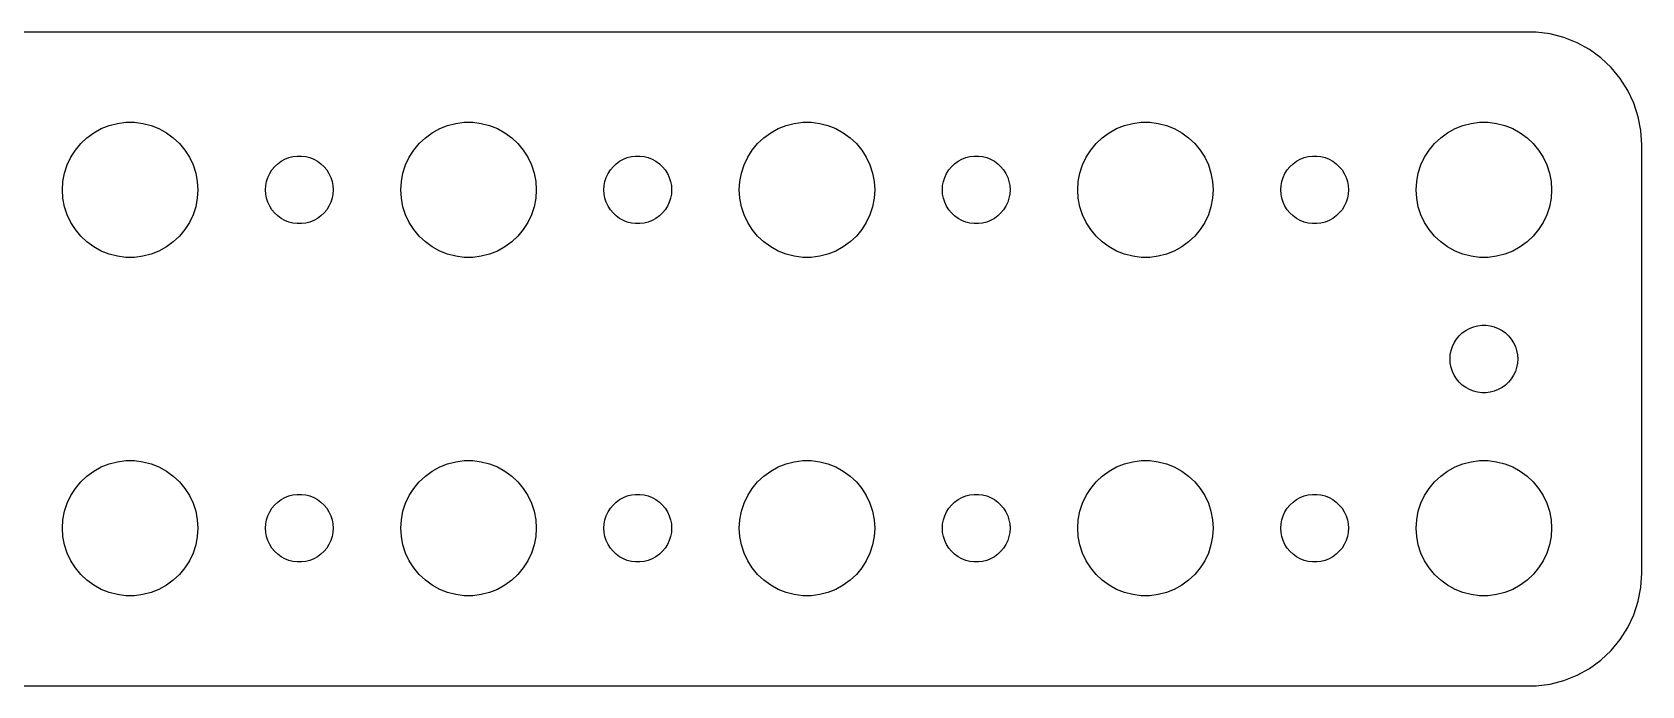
# Model space of a CAD drawing. Header units: metres. Extents: x -67 to 67, y -14 to 14.
# Drawn here: x -4.3 to 67, y -14.5 to 14.5 of the extents above; entities that cross this region are included whole.
import ezdxf

# ---------------------------------------------------------------- set-up
doc = ezdxf.new("R2010")
doc.units = ezdxf.units.M

msp = doc.modelspace()

# ---------------------------------------------------------------- linework, layer by layer
for p, q in [((62.3139, 14.4901), (-62.3139, 14.4901)), ((62.9369, 14.4114), (62.3139, 14.4901)), ((63.5451, 14.2553), (62.9369, 14.4114)), ((64.1289, 14.0241), (63.5451, 14.2553)), ((64.6791, 13.7216), (64.1289, 14.0241)), ((65.1871, 13.3526), (64.6791, 13.7216)), ((65.6448, 12.9227), (65.1871, 13.3526)), ((66.0451, 12.4389), (65.6448, 12.9227)), ((66.3815, 11.9088), (66.0451, 12.4389)), ((66.6489, 11.3406), (66.3815, 11.9088)), ((66.8429, 10.7434), (66.6489, 11.3406)), ((66.9606, 10.1267), (66.8429, 10.7434)), ((-1.91226, 9.81154), (-1.60747, 10.033)), ((-1.60747, 10.033), (-1.27733, 10.2145)), ((-1.27733, 10.2145), (-0.92705, 10.3532)), ((-0.92705, 10.3532), (-0.56213, 10.4469)), ((-0.56213, 10.4469), (-0.18837, 10.4941)), ((-0.18837, 10.4941), (0.18837, 10.4941)), ((0.18837, 10.4941), (0.56213, 10.4469)), ((0.56213, 10.4469), (0.92705, 10.3532)), ((0.92705, 10.3532), (1.27733, 10.2145)), ((1.27733, 10.2145), (1.60747, 10.033)), ((1.60747, 10.033), (1.91226, 9.81154)), ((13.0877, 9.81154), (13.3925, 10.033)), ((13.3925, 10.033), (13.7227, 10.2145)), ((13.7227, 10.2145), (14.0729, 10.3532)), ((14.0729, 10.3532), (14.4379, 10.4469)), ((14.4379, 10.4469), (14.8116, 10.4941)), ((14.8116, 10.4941), (15.1884, 10.4941)), ((15.1884, 10.4941), (15.5621, 10.4469)), ((15.5621, 10.4469), (15.927, 10.3532)), ((15.927, 10.3532), (16.2773, 10.2145)), ((16.2773, 10.2145), (16.6075, 10.033)), ((16.6075, 10.033), (16.9123, 9.81154)), ((28.0877, 9.81154), (28.3925, 10.033)), ((28.3925, 10.033), (28.7227, 10.2145)), ((28.7227, 10.2145), (29.0729, 10.3532)), ((29.0729, 10.3532), (29.4379, 10.4469)), ((29.4379, 10.4469), (29.8116, 10.4941)), ((29.8116, 10.4941), (30.1884, 10.4941)), ((30.1884, 10.4941), (30.5621, 10.4469)), ((30.5621, 10.4469), (30.927, 10.3532)), ((30.927, 10.3532), (31.2773, 10.2145)), ((31.2773, 10.2145), (31.6075, 10.033)), ((31.6075, 10.033), (31.9123, 9.81154)), ((43.0877, 9.81154), (43.3925, 10.033)), ((43.3925, 10.033), (43.7227, 10.2145)), ((43.7227, 10.2145), (44.0729, 10.3532)), ((44.0729, 10.3532), (44.4379, 10.4469)), ((44.4379, 10.4469), (44.8116, 10.4941)), ((44.8116, 10.4941), (45.1884, 10.4941)), ((45.1884, 10.4941), (45.5621, 10.4469)), ((45.5621, 10.4469), (45.927, 10.3532)), ((45.927, 10.3532), (46.2773, 10.2145)), ((46.2773, 10.2145), (46.6075, 10.033)), ((46.6075, 10.033), (46.9123, 9.81154)), ((58.0877, 9.81154), (58.3925, 10.033)), ((58.3925, 10.033), (58.7227, 10.2145)), ((58.7227, 10.2145), (59.0729, 10.3532)), ((59.0729, 10.3532), (59.4379, 10.4469)), ((59.4379, 10.4469), (59.8116, 10.4941)), ((59.8116, 10.4941), (60.1884, 10.4941)), ((60.1884, 10.4941), (60.5621, 10.4469)), ((60.5621, 10.4469), (60.927, 10.3532)), ((60.927, 10.3532), (61.2773, 10.2145)), ((61.2773, 10.2145), (61.6075, 10.033)), ((61.6075, 10.033), (61.9123, 9.81154)), ((67, 9.5), (66.9606, 10.1267)), ((-2.42705, 9.26335), (-2.1869, 9.55363)), ((-2.1869, 9.55363), (-1.91226, 9.81154)), ((1.91226, 9.81154), (2.1869, 9.55363)), ((2.1869, 9.55363), (2.42705, 9.26335)), ((12.5729, 9.26335), (12.8131, 9.55363)), ((12.8131, 9.55363), (13.0877, 9.81154)), ((16.9123, 9.81154), (17.1869, 9.55363)), ((17.1869, 9.55363), (17.427, 9.26335)), ((27.5729, 9.26335), (27.8131, 9.55363)), ((27.8131, 9.55363), (28.0877, 9.81154)), ((31.9123, 9.81154), (32.1869, 9.55363)), ((32.1869, 9.55363), (32.427, 9.26335)), ((42.5729, 9.26335), (42.8131, 9.55363)), ((42.8131, 9.55363), (43.0877, 9.81154)), ((46.9123, 9.81154), (47.1869, 9.55363)), ((47.1869, 9.55363), (47.427, 9.26335)), ((57.5729, 9.26335), (57.8131, 9.55363)), ((57.8131, 9.55363), (58.0877, 9.81154)), ((61.9123, 9.81154), (62.1869, 9.55363)), ((62.1869, 9.55363), (62.427, 9.26335)), ((67, -9.5), (67, 9.5)), ((-2.90575, 8.24606), (-2.78932, 8.60437)), ((-2.78932, 8.60437), (-2.62891, 8.94525)), ((-2.62891, 8.94525), (-2.42705, 9.26335)), ((2.42705, 9.26335), (2.62891, 8.94525)), ((2.62891, 8.94525), (2.78932, 8.60437)), ((2.78932, 8.60437), (2.90575, 8.24606)), ((6.40654, 8.52681), (6.54385, 8.65576)), ((6.54385, 8.65576), (6.69626, 8.76648)), ((6.69626, 8.76648), (6.86133, 8.85724)), ((6.86133, 8.85724), (7.03647, 8.92657)), ((7.03647, 8.92657), (7.21892, 8.97342)), ((7.21892, 8.97342), (7.40581, 8.99704)), ((7.40581, 8.99704), (7.59418, 8.99704)), ((7.59418, 8.99704), (7.78107, 8.97342)), ((7.78107, 8.97342), (7.96352, 8.92657)), ((7.96352, 8.92657), (8.13866, 8.85724)), ((8.13866, 8.85724), (8.30373, 8.76648)), ((8.30373, 8.76648), (8.45613, 8.65576)), ((8.45613, 8.65576), (8.59344, 8.52681)), ((12.0942, 8.24606), (12.2107, 8.60437)), ((12.2107, 8.60437), (12.3711, 8.94525)), ((12.3711, 8.94525), (12.5729, 9.26335)), ((17.427, 9.26335), (17.6289, 8.94525)), ((17.6289, 8.94525), (17.7893, 8.60437)), ((17.7893, 8.60437), (17.9057, 8.24606)), ((21.4065, 8.52681), (21.5439, 8.65576)), ((21.5439, 8.65576), (21.6963, 8.76648)), ((21.6963, 8.76648), (21.8613, 8.85724)), ((21.8613, 8.85724), (22.0365, 8.92657)), ((22.0365, 8.92657), (22.2189, 8.97342)), ((22.2189, 8.97342), (22.4058, 8.99704)), ((22.4058, 8.99704), (22.5942, 8.99704)), ((22.5942, 8.99704), (22.7811, 8.97342)), ((22.7811, 8.97342), (22.9635, 8.92657)), ((22.9635, 8.92657), (23.1387, 8.85724)), ((23.1387, 8.85724), (23.3037, 8.76648)), ((23.3037, 8.76648), (23.4561, 8.65576)), ((23.4561, 8.65576), (23.5934, 8.52681)), ((27.0942, 8.24606), (27.2107, 8.60437)), ((27.2107, 8.60437), (27.3711, 8.94525)), ((27.3711, 8.94525), (27.5729, 9.26335)), ((32.427, 9.26335), (32.6289, 8.94525)), ((32.6289, 8.94525), (32.7893, 8.60437)), ((32.7893, 8.60437), (32.9057, 8.24606)), ((36.4065, 8.52681), (36.5439, 8.65576)), ((36.5439, 8.65576), (36.6963, 8.76648)), ((36.6963, 8.76648), (36.8613, 8.85724)), ((36.8613, 8.85724), (37.0365, 8.92657)), ((37.0365, 8.92657), (37.2189, 8.97342)), ((37.2189, 8.97342), (37.4058, 8.99704)), ((37.4058, 8.99704), (37.5942, 8.99704)), ((37.5942, 8.99704), (37.7811, 8.97342)), ((37.7811, 8.97342), (37.9635, 8.92657)), ((37.9635, 8.92657), (38.1387, 8.85724)), ((38.1387, 8.85724), (38.3037, 8.76648)), ((38.3037, 8.76648), (38.4561, 8.65576)), ((38.4561, 8.65576), (38.5934, 8.52681)), ((42.0942, 8.24606), (42.2107, 8.60437)), ((42.2107, 8.60437), (42.3711, 8.94525)), ((42.3711, 8.94525), (42.5729, 9.26335)), ((47.427, 9.26335), (47.6289, 8.94525)), ((47.6289, 8.94525), (47.7893, 8.60437)), ((47.7893, 8.60437), (47.9057, 8.24606)), ((51.4065, 8.52681), (51.5439, 8.65576)), ((51.5439, 8.65576), (51.6963, 8.76648)), ((51.6963, 8.76648), (51.8613, 8.85724)), ((51.8613, 8.85724), (52.0365, 8.92657)), ((52.0365, 8.92657), (52.2189, 8.97342)), ((52.2189, 8.97342), (52.4058, 8.99704)), ((52.4058, 8.99704), (52.5942, 8.99704)), ((52.5942, 8.99704), (52.7811, 8.97342)), ((52.7811, 8.97342), (52.9635, 8.92657)), ((52.9635, 8.92657), (53.1387, 8.85724)), ((53.1387, 8.85724), (53.3037, 8.76648)), ((53.3037, 8.76648), (53.4561, 8.65576)), ((53.4561, 8.65576), (53.5934, 8.52681)), ((57.0942, 8.24606), (57.2107, 8.60437)), ((57.2107, 8.60437), (57.3711, 8.94525)), ((57.3711, 8.94525), (57.5729, 9.26335)), ((62.427, 9.26335), (62.6289, 8.94525)), ((62.6289, 8.94525), (62.7893, 8.60437)), ((62.7893, 8.60437), (62.9057, 8.24606)), ((-3, 7.5), (-2.97633, 7.87599)), ((-2.97633, 7.87599), (-2.90575, 8.24606)), ((2.90575, 8.24606), (2.97633, 7.87599)), ((2.97633, 7.87599), (3, 7.5)), ((6.01183, 7.68799), (6.04712, 7.87303)), ((6.04712, 7.87303), (6.10533, 8.05219)), ((6.10533, 8.05219), (6.18553, 8.22263)), ((6.18553, 8.22263), (6.28647, 8.38167)), ((6.28647, 8.38167), (6.40654, 8.52681)), ((8.59344, 8.52681), (8.71352, 8.38167)), ((8.71352, 8.38167), (8.81445, 8.22263)), ((8.81445, 8.22263), (8.89465, 8.05219)), ((8.89465, 8.05219), (8.95287, 7.87303)), ((8.95287, 7.87303), (8.98816, 7.68799)), ((12, 7.5), (12.0237, 7.87599)), ((12.0237, 7.87599), (12.0942, 8.24606)), ((17.9057, 8.24606), (17.9763, 7.87599)), ((17.9763, 7.87599), (18, 7.5)), ((21.0118, 7.68799), (21.0471, 7.87303)), ((21.0471, 7.87303), (21.1053, 8.05219)), ((21.1053, 8.05219), (21.1855, 8.22263)), ((21.1855, 8.22263), (21.2865, 8.38167)), ((21.2865, 8.38167), (21.4065, 8.52681)), ((23.5934, 8.52681), (23.7135, 8.38167)), ((23.7135, 8.38167), (23.8145, 8.22263)), ((23.8145, 8.22263), (23.8947, 8.05219)), ((23.8947, 8.05219), (23.9529, 7.87303)), ((23.9529, 7.87303), (23.9882, 7.68799)), ((27, 7.5), (27.0237, 7.87599)), ((27.0237, 7.87599), (27.0942, 8.24606)), ((32.9057, 8.24606), (32.9763, 7.87599)), ((32.9763, 7.87599), (33, 7.5)), ((36.0118, 7.68799), (36.0471, 7.87303)), ((36.0471, 7.87303), (36.1053, 8.05219)), ((36.1053, 8.05219), (36.1855, 8.22263)), ((36.1855, 8.22263), (36.2865, 8.38167)), ((36.2865, 8.38167), (36.4065, 8.52681)), ((38.5934, 8.52681), (38.7135, 8.38167)), ((38.7135, 8.38167), (38.8145, 8.22263)), ((38.8145, 8.22263), (38.8947, 8.05219)), ((38.8947, 8.05219), (38.9529, 7.87303)), ((38.9529, 7.87303), (38.9882, 7.68799)), ((42, 7.5), (42.0237, 7.87599)), ((42.0237, 7.87599), (42.0942, 8.24606)), ((47.9057, 8.24606), (47.9763, 7.87599)), ((47.9763, 7.87599), (48, 7.5)), ((51.0118, 7.68799), (51.0471, 7.87303)), ((51.0471, 7.87303), (51.1053, 8.05219)), ((51.1053, 8.05219), (51.1855, 8.22263)), ((51.1855, 8.22263), (51.2865, 8.38167)), ((51.2865, 8.38167), (51.4065, 8.52681)), ((53.5934, 8.52681), (53.7135, 8.38167)), ((53.7135, 8.38167), (53.8145, 8.22263)), ((53.8145, 8.22263), (53.8947, 8.05219)), ((53.8947, 8.05219), (53.9529, 7.87303)), ((53.9529, 7.87303), (53.9882, 7.68799)), ((57, 7.5), (57.0237, 7.87599)), ((57.0237, 7.87599), (57.0942, 8.24606)), ((62.9057, 8.24606), (62.9763, 7.87599)), ((62.9763, 7.87599), (63, 7.5)), ((-2.97633, 7.12399), (-3, 7.5)), ((3, 7.5), (2.97633, 7.12399)), ((6, 7.5), (6.01183, 7.68799)), ((6.01183, 7.312), (6, 7.5)), ((6.04712, 7.12695), (6.01183, 7.312)), ((8.98816, 7.312), (8.95287, 7.12695)), ((8.98816, 7.68799), (9, 7.5)), ((9, 7.5), (8.98816, 7.312)), ((12.0237, 7.12399), (12, 7.5)), ((18, 7.5), (17.9763, 7.12399)), ((21, 7.5), (21.0118, 7.68799)), ((21.0118, 7.312), (21, 7.5)), ((21.0471, 7.12695), (21.0118, 7.312)), ((23.9882, 7.312), (23.9529, 7.12695)), ((23.9882, 7.68799), (24, 7.5)), ((24, 7.5), (23.9882, 7.312)), ((27.0237, 7.12399), (27, 7.5)), ((33, 7.5), (32.9763, 7.12399)), ((36, 7.5), (36.0118, 7.68799)), ((36.0118, 7.312), (36, 7.5)), ((36.0471, 7.12695), (36.0118, 7.312)), ((38.9882, 7.312), (38.9529, 7.12695)), ((38.9882, 7.68799), (39, 7.5)), ((39, 7.5), (38.9882, 7.312)), ((42.0237, 7.12399), (42, 7.5)), ((48, 7.5), (47.9763, 7.12399)), ((51, 7.5), (51.0118, 7.68799)), ((51.0118, 7.312), (51, 7.5)), ((51.0471, 7.12695), (51.0118, 7.312)), ((53.9882, 7.312), (53.9529, 7.12695)), ((53.9882, 7.68799), (54, 7.5)), ((54, 7.5), (53.9882, 7.312)), ((57.0237, 7.12399), (57, 7.5)), ((63, 7.5), (62.9763, 7.12399)), ((-2.90575, 6.75392), (-2.97633, 7.12399)), ((-2.78932, 6.39561), (-2.90575, 6.75392)), ((2.90575, 6.75392), (2.78932, 6.39561)), ((2.97633, 7.12399), (2.90575, 6.75392)), ((6.10533, 6.9478), (6.04712, 7.12695)), ((6.18553, 6.77736), (6.10533, 6.9478)), ((6.28647, 6.61832), (6.18553, 6.77736)), ((6.40654, 6.47318), (6.28647, 6.61832)), ((6.54385, 6.34422), (6.40654, 6.47318)), ((8.59344, 6.47318), (8.45613, 6.34422)), ((8.71352, 6.61832), (8.59344, 6.47318)), ((8.81445, 6.77736), (8.71352, 6.61832)), ((8.89465, 6.9478), (8.81445, 6.77736)), ((8.95287, 7.12695), (8.89465, 6.9478)), ((12.0942, 6.75392), (12.0237, 7.12399)), ((12.2107, 6.39561), (12.0942, 6.75392)), ((17.9057, 6.75392), (17.7893, 6.39561)), ((17.9763, 7.12399), (17.9057, 6.75392)), ((21.1053, 6.9478), (21.0471, 7.12695)), ((21.1855, 6.77736), (21.1053, 6.9478)), ((21.2865, 6.61832), (21.1855, 6.77736)), ((21.4065, 6.47318), (21.2865, 6.61832)), ((21.5439, 6.34422), (21.4065, 6.47318)), ((23.5934, 6.47318), (23.4561, 6.34422)), ((23.7135, 6.61832), (23.5934, 6.47318)), ((23.8145, 6.77736), (23.7135, 6.61832)), ((23.8947, 6.9478), (23.8145, 6.77736)), ((23.9529, 7.12695), (23.8947, 6.9478)), ((27.0942, 6.75392), (27.0237, 7.12399)), ((27.2107, 6.39561), (27.0942, 6.75392)), ((32.9057, 6.75392), (32.7893, 6.39561)), ((32.9763, 7.12399), (32.9057, 6.75392)), ((36.1053, 6.9478), (36.0471, 7.12695)), ((36.1855, 6.77736), (36.1053, 6.9478)), ((36.2865, 6.61832), (36.1855, 6.77736)), ((36.4065, 6.47318), (36.2865, 6.61832)), ((36.5439, 6.34422), (36.4065, 6.47318)), ((38.5934, 6.47318), (38.4561, 6.34422)), ((38.7135, 6.61832), (38.5934, 6.47318)), ((38.8145, 6.77736), (38.7135, 6.61832)), ((38.8947, 6.9478), (38.8145, 6.77736)), ((38.9529, 7.12695), (38.8947, 6.9478)), ((42.0942, 6.75392), (42.0237, 7.12399)), ((42.2107, 6.39561), (42.0942, 6.75392)), ((47.9057, 6.75392), (47.7893, 6.39561)), ((47.9763, 7.12399), (47.9057, 6.75392)), ((51.1053, 6.9478), (51.0471, 7.12695)), ((51.1855, 6.77736), (51.1053, 6.9478)), ((51.2865, 6.61832), (51.1855, 6.77736)), ((51.4065, 6.47318), (51.2865, 6.61832)), ((51.5439, 6.34422), (51.4065, 6.47318)), ((53.5934, 6.47318), (53.4561, 6.34422)), ((53.7135, 6.61832), (53.5934, 6.47318)), ((53.8145, 6.77736), (53.7135, 6.61832)), ((53.8947, 6.9478), (53.8145, 6.77736)), ((53.9529, 7.12695), (53.8947, 6.9478)), ((57.0942, 6.75392), (57.0237, 7.12399)), ((57.2107, 6.39561), (57.0942, 6.75392)), ((62.9057, 6.75392), (62.7893, 6.39561)), ((62.9763, 7.12399), (62.9057, 6.75392)), ((-2.62891, 6.05473), (-2.78932, 6.39561)), ((-2.42705, 5.73663), (-2.62891, 6.05473)), ((-2.1869, 5.44635), (-2.42705, 5.73663)), ((2.42705, 5.73663), (2.1869, 5.44635)), ((2.62891, 6.05473), (2.42705, 5.73663)), ((2.78932, 6.39561), (2.62891, 6.05473)), ((6.69626, 6.23351), (6.54385, 6.34422)), ((6.86133, 6.14275), (6.69626, 6.23351)), ((7.03647, 6.07341), (6.86133, 6.14275)), ((7.21892, 6.02657), (7.03647, 6.07341)), ((7.40581, 6.00294), (7.21892, 6.02657)), ((7.59418, 6.00294), (7.40581, 6.00294)), ((7.78107, 6.02657), (7.59418, 6.00294)), ((7.96352, 6.07341), (7.78107, 6.02657)), ((8.13866, 6.14275), (7.96352, 6.07341)), ((8.30373, 6.23351), (8.13866, 6.14275)), ((8.45613, 6.34422), (8.30373, 6.23351)), ((12.3711, 6.05473), (12.2107, 6.39561)), ((12.5729, 5.73663), (12.3711, 6.05473)), ((12.8131, 5.44635), (12.5729, 5.73663)), ((17.427, 5.73663), (17.1869, 5.44635)), ((17.6289, 6.05473), (17.427, 5.73663)), ((17.7893, 6.39561), (17.6289, 6.05473)), ((21.6963, 6.23351), (21.5439, 6.34422)), ((21.8613, 6.14275), (21.6963, 6.23351)), ((22.0365, 6.07341), (21.8613, 6.14275)), ((22.2189, 6.02657), (22.0365, 6.07341)), ((22.4058, 6.00294), (22.2189, 6.02657)), ((22.5942, 6.00294), (22.4058, 6.00294)), ((22.7811, 6.02657), (22.5942, 6.00294)), ((22.9635, 6.07341), (22.7811, 6.02657)), ((23.1387, 6.14275), (22.9635, 6.07341)), ((23.3037, 6.23351), (23.1387, 6.14275)), ((23.4561, 6.34422), (23.3037, 6.23351)), ((27.3711, 6.05473), (27.2107, 6.39561)), ((27.5729, 5.73663), (27.3711, 6.05473)), ((27.8131, 5.44635), (27.5729, 5.73663)), ((32.427, 5.73663), (32.1869, 5.44635)), ((32.6289, 6.05473), (32.427, 5.73663)), ((32.7893, 6.39561), (32.6289, 6.05473)), ((36.6963, 6.23351), (36.5439, 6.34422)), ((36.8613, 6.14275), (36.6963, 6.23351)), ((37.0365, 6.07341), (36.8613, 6.14275)), ((37.2189, 6.02657), (37.0365, 6.07341)), ((37.4058, 6.00294), (37.2189, 6.02657)), ((37.5942, 6.00294), (37.4058, 6.00294)), ((37.7811, 6.02657), (37.5942, 6.00294)), ((37.9635, 6.07341), (37.7811, 6.02657)), ((38.1387, 6.14275), (37.9635, 6.07341)), ((38.3037, 6.23351), (38.1387, 6.14275)), ((38.4561, 6.34422), (38.3037, 6.23351)), ((42.3711, 6.05473), (42.2107, 6.39561)), ((42.5729, 5.73663), (42.3711, 6.05473)), ((42.8131, 5.44635), (42.5729, 5.73663)), ((47.427, 5.73663), (47.1869, 5.44635)), ((47.6289, 6.05473), (47.427, 5.73663)), ((47.7893, 6.39561), (47.6289, 6.05473)), ((51.6963, 6.23351), (51.5439, 6.34422)), ((51.8613, 6.14275), (51.6963, 6.23351)), ((52.0365, 6.07341), (51.8613, 6.14275)), ((52.2189, 6.02657), (52.0365, 6.07341)), ((52.4058, 6.00294), (52.2189, 6.02657)), ((52.5942, 6.00294), (52.4058, 6.00294)), ((52.7811, 6.02657), (52.5942, 6.00294)), ((52.9635, 6.07341), (52.7811, 6.02657)), ((53.1387, 6.14275), (52.9635, 6.07341)), ((53.3037, 6.23351), (53.1387, 6.14275)), ((53.4561, 6.34422), (53.3037, 6.23351)), ((57.3711, 6.05473), (57.2107, 6.39561)), ((57.5729, 5.73663), (57.3711, 6.05473)), ((57.8131, 5.44635), (57.5729, 5.73663)), ((62.427, 5.73663), (62.1869, 5.44635)), ((62.6289, 6.05473), (62.427, 5.73663)), ((62.7893, 6.39561), (62.6289, 6.05473)), ((-1.91226, 5.18845), (-2.1869, 5.44635)), ((-1.60747, 4.96701), (-1.91226, 5.18845)), ((1.91226, 5.18845), (1.60747, 4.96701)), ((2.1869, 5.44635), (1.91226, 5.18845)), ((13.0877, 5.18845), (12.8131, 5.44635)), ((13.3925, 4.96701), (13.0877, 5.18845)), ((16.9123, 5.18845), (16.6075, 4.96701)), ((17.1869, 5.44635), (16.9123, 5.18845)), ((28.0877, 5.18845), (27.8131, 5.44635)), ((28.3925, 4.96701), (28.0877, 5.18845)), ((31.9123, 5.18845), (31.6075, 4.96701)), ((32.1869, 5.44635), (31.9123, 5.18845)), ((43.0877, 5.18845), (42.8131, 5.44635)), ((43.3925, 4.96701), (43.0877, 5.18845)), ((46.9123, 5.18845), (46.6075, 4.96701)), ((47.1869, 5.44635), (46.9123, 5.18845)), ((58.0877, 5.18845), (57.8131, 5.44635)), ((58.3925, 4.96701), (58.0877, 5.18845)), ((61.9123, 5.18845), (61.6075, 4.96701)), ((62.1869, 5.44635), (61.9123, 5.18845)), ((-1.27733, 4.78551), (-1.60747, 4.96701)), ((-0.92705, 4.64682), (-1.27733, 4.78551)), ((-0.56213, 4.55313), (-0.92705, 4.64682)), ((-0.18837, 4.50591), (-0.56213, 4.55313)), ((0.18837, 4.50591), (-0.18837, 4.50591)), ((0.56213, 4.55313), (0.18837, 4.50591)), ((0.92705, 4.64682), (0.56213, 4.55313)), ((1.27733, 4.78551), (0.92705, 4.64682)), ((1.60747, 4.96701), (1.27733, 4.78551)), ((13.7227, 4.78551), (13.3925, 4.96701)), ((14.0729, 4.64682), (13.7227, 4.78551)), ((14.4379, 4.55313), (14.0729, 4.64682)), ((14.8116, 4.50591), (14.4379, 4.55313)), ((15.1884, 4.50591), (14.8116, 4.50591)), ((15.5621, 4.55313), (15.1884, 4.50591)), ((15.927, 4.64682), (15.5621, 4.55313)), ((16.2773, 4.78551), (15.927, 4.64682)), ((16.6075, 4.96701), (16.2773, 4.78551)), ((28.7227, 4.78551), (28.3925, 4.96701)), ((29.0729, 4.64682), (28.7227, 4.78551)), ((29.4379, 4.55313), (29.0729, 4.64682)), ((29.8116, 4.50591), (29.4379, 4.55313)), ((30.1884, 4.50591), (29.8116, 4.50591)), ((30.5621, 4.55313), (30.1884, 4.50591)), ((30.927, 4.64682), (30.5621, 4.55313)), ((31.2773, 4.78551), (30.927, 4.64682)), ((31.6075, 4.96701), (31.2773, 4.78551)), ((43.7227, 4.78551), (43.3925, 4.96701)), ((44.0729, 4.64682), (43.7227, 4.78551)), ((44.4379, 4.55313), (44.0729, 4.64682)), ((44.8116, 4.50591), (44.4379, 4.55313)), ((45.1884, 4.50591), (44.8116, 4.50591)), ((45.5621, 4.55313), (45.1884, 4.50591)), ((45.927, 4.64682), (45.5621, 4.55313)), ((46.2773, 4.78551), (45.927, 4.64682)), ((46.6075, 4.96701), (46.2773, 4.78551)), ((58.7227, 4.78551), (58.3925, 4.96701)), ((59.0729, 4.64682), (58.7227, 4.78551)), ((59.4379, 4.55313), (59.0729, 4.64682)), ((59.8116, 4.50591), (59.4379, 4.55313)), ((60.1884, 4.50591), (59.8116, 4.50591)), ((60.5621, 4.55313), (60.1884, 4.50591)), ((60.927, 4.64682), (60.5621, 4.55313)), ((61.2773, 4.78551), (60.927, 4.64682)), ((61.6075, 4.96701), (61.2773, 4.78551)), ((59.5365, 1.42657), (59.7189, 1.47342)), ((59.7189, 1.47342), (59.9058, 1.49704)), ((59.9058, 1.49704), (60.0942, 1.49704)), ((60.0942, 1.49704), (60.2811, 1.47342)), ((60.2811, 1.47342), (60.4635, 1.42657)), ((58.6053, 0.55219), (58.6855, 0.72263)), ((58.6855, 0.72263), (58.7865, 0.88167)), ((58.7865, 0.88167), (58.9065, 1.02681)), ((58.9065, 1.02681), (59.0439, 1.15576)), ((59.0439, 1.15576), (59.1963, 1.26648)), ((59.1963, 1.26648), (59.3613, 1.35724)), ((59.3613, 1.35724), (59.5365, 1.42657)), ((60.4635, 1.42657), (60.6387, 1.35724)), ((60.6387, 1.35724), (60.8037, 1.26648)), ((60.8037, 1.26648), (60.9561, 1.15576)), ((60.9561, 1.15576), (61.0934, 1.02681)), ((61.0934, 1.02681), (61.2135, 0.88167)), ((61.2135, 0.88167), (61.3145, 0.72263)), ((61.3145, 0.72263), (61.3947, 0.55219)), ((58.5, 0), (58.5118, 0.18799)), ((58.5118, -0.18799), (58.5, 0)), ((58.5118, 0.18799), (58.5471, 0.37303)), ((58.5471, 0.37303), (58.6053, 0.55219)), ((61.3947, 0.55219), (61.4529, 0.37303)), ((61.4529, 0.37303), (61.4882, 0.18799)), ((61.4882, 0.18799), (61.5, 0)), ((61.5, 0), (61.4882, -0.18799)), ((58.5471, -0.37303), (58.5118, -0.18799)), ((58.6053, -0.55219), (58.5471, -0.37303)), ((58.6855, -0.72263), (58.6053, -0.55219)), ((61.3947, -0.55219), (61.3145, -0.72263)), ((61.4529, -0.37303), (61.3947, -0.55219)), ((61.4882, -0.18799), (61.4529, -0.37303)), ((58.7865, -0.88167), (58.6855, -0.72263)), ((58.9065, -1.02681), (58.7865, -0.88167)), ((59.0439, -1.15576), (58.9065, -1.02681)), ((59.1963, -1.26648), (59.0439, -1.15576)), ((59.3613, -1.35724), (59.1963, -1.26648)), ((59.5365, -1.42657), (59.3613, -1.35724)), ((59.7189, -1.47342), (59.5365, -1.42657)), ((60.4635, -1.42657), (60.2811, -1.47342)), ((60.6387, -1.35724), (60.4635, -1.42657)), ((60.8037, -1.26648), (60.6387, -1.35724)), ((60.9561, -1.15576), (60.8037, -1.26648)), ((61.0934, -1.02681), (60.9561, -1.15576)), ((61.2135, -0.88167), (61.0934, -1.02681)), ((61.3145, -0.72263), (61.2135, -0.88167)), ((59.9058, -1.49704), (59.7189, -1.47342)), ((60.0942, -1.49704), (59.9058, -1.49704)), ((60.2811, -1.47342), (60.0942, -1.49704)), ((-1.91226, -5.18845), (-1.60747, -4.96701)), ((-1.60747, -4.96701), (-1.27733, -4.78551)), ((-1.27733, -4.78551), (-0.92705, -4.64682)), ((-0.92705, -4.64682), (-0.56213, -4.55313)), ((-0.56213, -4.55313), (-0.18837, -4.50591)), ((-0.18837, -4.50591), (0.18837, -4.50591)), ((0.18837, -4.50591), (0.56213, -4.55313)), ((0.56213, -4.55313), (0.92705, -4.64682)), ((0.92705, -4.64682), (1.27733, -4.78551)), ((1.27733, -4.78551), (1.60747, -4.96701)), ((1.60747, -4.96701), (1.91226, -5.18845)), ((13.0877, -5.18845), (13.3925, -4.96701)), ((13.3925, -4.96701), (13.7227, -4.78551)), ((13.7227, -4.78551), (14.0729, -4.64682)), ((14.0729, -4.64682), (14.4379, -4.55313)), ((14.4379, -4.55313), (14.8116, -4.50591)), ((14.8116, -4.50591), (15.1884, -4.50591)), ((15.1884, -4.50591), (15.5621, -4.55313)), ((15.5621, -4.55313), (15.927, -4.64682)), ((15.927, -4.64682), (16.2773, -4.78551)), ((16.2773, -4.78551), (16.6075, -4.96701)), ((16.6075, -4.96701), (16.9123, -5.18845)), ((28.0877, -5.18845), (28.3925, -4.96701)), ((28.3925, -4.96701), (28.7227, -4.78551)), ((28.7227, -4.78551), (29.0729, -4.64682)), ((29.0729, -4.64682), (29.4379, -4.55313)), ((29.4379, -4.55313), (29.8116, -4.50591)), ((29.8116, -4.50591), (30.1884, -4.50591)), ((30.1884, -4.50591), (30.5621, -4.55313)), ((30.5621, -4.55313), (30.927, -4.64682)), ((30.927, -4.64682), (31.2773, -4.78551)), ((31.2773, -4.78551), (31.6075, -4.96701)), ((31.6075, -4.96701), (31.9123, -5.18845)), ((43.0877, -5.18845), (43.3925, -4.96701)), ((43.3925, -4.96701), (43.7227, -4.78551)), ((43.7227, -4.78551), (44.0729, -4.64682)), ((44.0729, -4.64682), (44.4379, -4.55313)), ((44.4379, -4.55313), (44.8116, -4.50591)), ((44.8116, -4.50591), (45.1884, -4.50591)), ((45.1884, -4.50591), (45.5621, -4.55313)), ((45.5621, -4.55313), (45.927, -4.64682)), ((45.927, -4.64682), (46.2773, -4.78551)), ((46.2773, -4.78551), (46.6075, -4.96701)), ((46.6075, -4.96701), (46.9123, -5.18845)), ((58.0877, -5.18845), (58.3925, -4.96701)), ((58.3925, -4.96701), (58.7227, -4.78551)), ((58.7227, -4.78551), (59.0729, -4.64682)), ((59.0729, -4.64682), (59.4379, -4.55313)), ((59.4379, -4.55313), (59.8116, -4.50591)), ((59.8116, -4.50591), (60.1884, -4.50591)), ((60.1884, -4.50591), (60.5621, -4.55313)), ((60.5621, -4.55313), (60.927, -4.64682)), ((60.927, -4.64682), (61.2773, -4.78551)), ((61.2773, -4.78551), (61.6075, -4.96701)), ((61.6075, -4.96701), (61.9123, -5.18845)), ((-2.42705, -5.73663), (-2.1869, -5.44635)), ((-2.1869, -5.44635), (-1.91226, -5.18845)), ((1.91226, -5.18845), (2.1869, -5.44635)), ((2.1869, -5.44635), (2.42705, -5.73663)), ((12.5729, -5.73663), (12.8131, -5.44635)), ((12.8131, -5.44635), (13.0877, -5.18845)), ((16.9123, -5.18845), (17.1869, -5.44635)), ((17.1869, -5.44635), (17.427, -5.73663)), ((27.5729, -5.73663), (27.8131, -5.44635)), ((27.8131, -5.44635), (28.0877, -5.18845)), ((31.9123, -5.18845), (32.1869, -5.44635)), ((32.1869, -5.44635), (32.427, -5.73663)), ((42.5729, -5.73663), (42.8131, -5.44635)), ((42.8131, -5.44635), (43.0877, -5.18845)), ((46.9123, -5.18845), (47.1869, -5.44635)), ((47.1869, -5.44635), (47.427, -5.73663)), ((57.5729, -5.73663), (57.8131, -5.44635)), ((57.8131, -5.44635), (58.0877, -5.18845)), ((61.9123, -5.18845), (62.1869, -5.44635)), ((62.1869, -5.44635), (62.427, -5.73663)), ((-2.90575, -6.75392), (-2.78932, -6.39561)), ((-2.78932, -6.39561), (-2.62891, -6.05473)), ((-2.62891, -6.05473), (-2.42705, -5.73663)), ((2.42705, -5.73663), (2.62891, -6.05473)), ((2.62891, -6.05473), (2.78932, -6.39561)), ((2.78932, -6.39561), (2.90575, -6.75392)), ((6.40654, -6.47318), (6.54385, -6.34422)), ((6.54385, -6.34422), (6.69626, -6.23351)), ((6.69626, -6.23351), (6.86133, -6.14275)), ((6.86133, -6.14275), (7.03647, -6.07341)), ((7.03647, -6.07341), (7.21892, -6.02657)), ((7.21892, -6.02657), (7.40581, -6.00294)), ((7.40581, -6.00294), (7.59418, -6.00294)), ((7.59418, -6.00294), (7.78107, -6.02657)), ((7.78107, -6.02657), (7.96352, -6.07341)), ((7.96352, -6.07341), (8.13866, -6.14275)), ((8.13866, -6.14275), (8.30373, -6.23351)), ((8.30373, -6.23351), (8.45613, -6.34422)), ((8.45613, -6.34422), (8.59344, -6.47318)), ((12.0942, -6.75392), (12.2107, -6.39561)), ((12.2107, -6.39561), (12.3711, -6.05473)), ((12.3711, -6.05473), (12.5729, -5.73663)), ((17.427, -5.73663), (17.6289, -6.05473)), ((17.6289, -6.05473), (17.7893, -6.39561)), ((17.7893, -6.39561), (17.9057, -6.75392)), ((21.4065, -6.47318), (21.5439, -6.34422)), ((21.5439, -6.34422), (21.6963, -6.23351)), ((21.6963, -6.23351), (21.8613, -6.14275)), ((21.8613, -6.14275), (22.0365, -6.07341)), ((22.0365, -6.07341), (22.2189, -6.02657)), ((22.2189, -6.02657), (22.4058, -6.00294)), ((22.4058, -6.00294), (22.5942, -6.00294)), ((22.5942, -6.00294), (22.7811, -6.02657)), ((22.7811, -6.02657), (22.9635, -6.07341)), ((22.9635, -6.07341), (23.1387, -6.14275)), ((23.1387, -6.14275), (23.3037, -6.23351)), ((23.3037, -6.23351), (23.4561, -6.34422)), ((23.4561, -6.34422), (23.5934, -6.47318)), ((27.0942, -6.75392), (27.2107, -6.39561)), ((27.2107, -6.39561), (27.3711, -6.05473)), ((27.3711, -6.05473), (27.5729, -5.73663)), ((32.427, -5.73663), (32.6289, -6.05473)), ((32.6289, -6.05473), (32.7893, -6.39561)), ((32.7893, -6.39561), (32.9057, -6.75392)), ((36.4065, -6.47318), (36.5439, -6.34422)), ((36.5439, -6.34422), (36.6963, -6.23351)), ((36.6963, -6.23351), (36.8613, -6.14275)), ((36.8613, -6.14275), (37.0365, -6.07341)), ((37.0365, -6.07341), (37.2189, -6.02657)), ((37.2189, -6.02657), (37.4058, -6.00294)), ((37.4058, -6.00294), (37.5942, -6.00294)), ((37.5942, -6.00294), (37.7811, -6.02657)), ((37.7811, -6.02657), (37.9635, -6.07341)), ((37.9635, -6.07341), (38.1387, -6.14275)), ((38.1387, -6.14275), (38.3037, -6.23351)), ((38.3037, -6.23351), (38.4561, -6.34422)), ((38.4561, -6.34422), (38.5934, -6.47318)), ((42.0942, -6.75392), (42.2107, -6.39561)), ((42.2107, -6.39561), (42.3711, -6.05473)), ((42.3711, -6.05473), (42.5729, -5.73663)), ((47.427, -5.73663), (47.6289, -6.05473)), ((47.6289, -6.05473), (47.7893, -6.39561)), ((47.7893, -6.39561), (47.9057, -6.75392)), ((51.4065, -6.47318), (51.5439, -6.34422)), ((51.5439, -6.34422), (51.6963, -6.23351)), ((51.6963, -6.23351), (51.8613, -6.14275)), ((51.8613, -6.14275), (52.0365, -6.07341)), ((52.0365, -6.07341), (52.2189, -6.02657)), ((52.2189, -6.02657), (52.4058, -6.00294)), ((52.4058, -6.00294), (52.5942, -6.00294)), ((52.5942, -6.00294), (52.7811, -6.02657)), ((52.7811, -6.02657), (52.9635, -6.07341)), ((52.9635, -6.07341), (53.1387, -6.14275)), ((53.1387, -6.14275), (53.3037, -6.23351)), ((53.3037, -6.23351), (53.4561, -6.34422)), ((53.4561, -6.34422), (53.5934, -6.47318)), ((57.0942, -6.75392), (57.2107, -6.39561)), ((57.2107, -6.39561), (57.3711, -6.05473)), ((57.3711, -6.05473), (57.5729, -5.73663)), ((62.427, -5.73663), (62.6289, -6.05473)), ((62.6289, -6.05473), (62.7893, -6.39561)), ((62.7893, -6.39561), (62.9057, -6.75392)), ((-3, -7.5), (-2.97633, -7.12399)), ((-2.97633, -7.12399), (-2.90575, -6.75392)), ((2.90575, -6.75392), (2.97633, -7.12399)), ((2.97633, -7.12399), (3, -7.5)), ((6.01183, -7.312), (6.04712, -7.12695)), ((6.04712, -7.12695), (6.10533, -6.9478)), ((6.10533, -6.9478), (6.18553, -6.77736)), ((6.18553, -6.77736), (6.28647, -6.61832)), ((6.28647, -6.61832), (6.40654, -6.47318)), ((8.59344, -6.47318), (8.71352, -6.61832)), ((8.71352, -6.61832), (8.81445, -6.77736)), ((8.81445, -6.77736), (8.89465, -6.9478)), ((8.89465, -6.9478), (8.95287, -7.12695)), ((8.95287, -7.12695), (8.98816, -7.312)), ((12, -7.5), (12.0237, -7.12399)), ((12.0237, -7.12399), (12.0942, -6.75392)), ((17.9057, -6.75392), (17.9763, -7.12399)), ((17.9763, -7.12399), (18, -7.5)), ((21.0118, -7.312), (21.0471, -7.12695)), ((21.0471, -7.12695), (21.1053, -6.9478)), ((21.1053, -6.9478), (21.1855, -6.77736)), ((21.1855, -6.77736), (21.2865, -6.61832)), ((21.2865, -6.61832), (21.4065, -6.47318)), ((23.5934, -6.47318), (23.7135, -6.61832)), ((23.7135, -6.61832), (23.8145, -6.77736)), ((23.8145, -6.77736), (23.8947, -6.9478)), ((23.8947, -6.9478), (23.9529, -7.12695)), ((23.9529, -7.12695), (23.9882, -7.312)), ((27, -7.5), (27.0237, -7.12399)), ((27.0237, -7.12399), (27.0942, -6.75392)), ((32.9057, -6.75392), (32.9763, -7.12399)), ((32.9763, -7.12399), (33, -7.5)), ((36.0118, -7.312), (36.0471, -7.12695)), ((36.0471, -7.12695), (36.1053, -6.9478)), ((36.1053, -6.9478), (36.1855, -6.77736)), ((36.1855, -6.77736), (36.2865, -6.61832)), ((36.2865, -6.61832), (36.4065, -6.47318)), ((38.5934, -6.47318), (38.7135, -6.61832)), ((38.7135, -6.61832), (38.8145, -6.77736)), ((38.8145, -6.77736), (38.8947, -6.9478)), ((38.8947, -6.9478), (38.9529, -7.12695)), ((38.9529, -7.12695), (38.9882, -7.312)), ((42, -7.5), (42.0237, -7.12399)), ((42.0237, -7.12399), (42.0942, -6.75392)), ((47.9057, -6.75392), (47.9763, -7.12399)), ((47.9763, -7.12399), (48, -7.5)), ((51.0118, -7.312), (51.0471, -7.12695)), ((51.0471, -7.12695), (51.1053, -6.9478)), ((51.1053, -6.9478), (51.1855, -6.77736)), ((51.1855, -6.77736), (51.2865, -6.61832)), ((51.2865, -6.61832), (51.4065, -6.47318)), ((53.5934, -6.47318), (53.7135, -6.61832)), ((53.7135, -6.61832), (53.8145, -6.77736)), ((53.8145, -6.77736), (53.8947, -6.9478)), ((53.8947, -6.9478), (53.9529, -7.12695)), ((53.9529, -7.12695), (53.9882, -7.312)), ((57, -7.5), (57.0237, -7.12399)), ((57.0237, -7.12399), (57.0942, -6.75392)), ((62.9057, -6.75392), (62.9763, -7.12399)), ((62.9763, -7.12399), (63, -7.5)), ((-2.97633, -7.87599), (-3, -7.5)), ((3, -7.5), (2.97633, -7.87599)), ((6, -7.5), (6.01183, -7.312)), ((6.01183, -7.68799), (6, -7.5)), ((6.04712, -7.87303), (6.01183, -7.68799)), ((8.98816, -7.68799), (8.95287, -7.87303)), ((8.98816, -7.312), (9, -7.5)), ((9, -7.5), (8.98816, -7.68799)), ((12.0237, -7.87599), (12, -7.5)), ((18, -7.5), (17.9763, -7.87599)), ((21, -7.5), (21.0118, -7.312)), ((21.0118, -7.68799), (21, -7.5)), ((21.0471, -7.87303), (21.0118, -7.68799)), ((23.9882, -7.68799), (23.9529, -7.87303)), ((23.9882, -7.312), (24, -7.5)), ((24, -7.5), (23.9882, -7.68799)), ((27.0237, -7.87599), (27, -7.5)), ((33, -7.5), (32.9763, -7.87599)), ((36, -7.5), (36.0118, -7.312)), ((36.0118, -7.68799), (36, -7.5)), ((36.0471, -7.87303), (36.0118, -7.68799)), ((38.9882, -7.68799), (38.9529, -7.87303)), ((38.9882, -7.312), (39, -7.5)), ((39, -7.5), (38.9882, -7.68799)), ((42.0237, -7.87599), (42, -7.5)), ((48, -7.5), (47.9763, -7.87599)), ((51, -7.5), (51.0118, -7.312)), ((51.0118, -7.68799), (51, -7.5)), ((51.0471, -7.87303), (51.0118, -7.68799)), ((53.9882, -7.68799), (53.9529, -7.87303)), ((53.9882, -7.312), (54, -7.5)), ((54, -7.5), (53.9882, -7.68799)), ((57.0237, -7.87599), (57, -7.5)), ((63, -7.5), (62.9763, -7.87599)), ((-2.90575, -8.24606), (-2.97633, -7.87599)), ((-2.78932, -8.60437), (-2.90575, -8.24606)), ((2.90575, -8.24606), (2.78932, -8.60437)), ((2.97633, -7.87599), (2.90575, -8.24606)), ((6.10533, -8.05219), (6.04712, -7.87303)), ((6.18553, -8.22263), (6.10533, -8.05219)), ((6.28647, -8.38167), (6.18553, -8.22263)), ((6.40654, -8.52681), (6.28647, -8.38167)), ((6.54385, -8.65576), (6.40654, -8.52681)), ((8.59344, -8.52681), (8.45613, -8.65576)), ((8.71352, -8.38167), (8.59344, -8.52681)), ((8.81445, -8.22263), (8.71352, -8.38167)), ((8.89465, -8.05219), (8.81445, -8.22263)), ((8.95287, -7.87303), (8.89465, -8.05219)), ((12.0942, -8.24606), (12.0237, -7.87599)), ((12.2107, -8.60437), (12.0942, -8.24606)), ((17.9057, -8.24606), (17.7893, -8.60437)), ((17.9763, -7.87599), (17.9057, -8.24606)), ((21.1053, -8.05219), (21.0471, -7.87303)), ((21.1855, -8.22263), (21.1053, -8.05219)), ((21.2865, -8.38167), (21.1855, -8.22263)), ((21.4065, -8.52681), (21.2865, -8.38167)), ((21.5439, -8.65576), (21.4065, -8.52681)), ((23.5934, -8.52681), (23.4561, -8.65576)), ((23.7135, -8.38167), (23.5934, -8.52681)), ((23.8145, -8.22263), (23.7135, -8.38167)), ((23.8947, -8.05219), (23.8145, -8.22263)), ((23.9529, -7.87303), (23.8947, -8.05219)), ((27.0942, -8.24606), (27.0237, -7.87599)), ((27.2107, -8.60437), (27.0942, -8.24606)), ((32.9057, -8.24606), (32.7893, -8.60437)), ((32.9763, -7.87599), (32.9057, -8.24606)), ((36.1053, -8.05219), (36.0471, -7.87303)), ((36.1855, -8.22263), (36.1053, -8.05219)), ((36.2865, -8.38167), (36.1855, -8.22263)), ((36.4065, -8.52681), (36.2865, -8.38167)), ((36.5439, -8.65576), (36.4065, -8.52681)), ((38.5934, -8.52681), (38.4561, -8.65576)), ((38.7135, -8.38167), (38.5934, -8.52681)), ((38.8145, -8.22263), (38.7135, -8.38167)), ((38.8947, -8.05219), (38.8145, -8.22263)), ((38.9529, -7.87303), (38.8947, -8.05219)), ((42.0942, -8.24606), (42.0237, -7.87599)), ((42.2107, -8.60437), (42.0942, -8.24606)), ((47.9057, -8.24606), (47.7893, -8.60437)), ((47.9763, -7.87599), (47.9057, -8.24606)), ((51.1053, -8.05219), (51.0471, -7.87303)), ((51.1855, -8.22263), (51.1053, -8.05219)), ((51.2865, -8.38167), (51.1855, -8.22263)), ((51.4065, -8.52681), (51.2865, -8.38167)), ((51.5439, -8.65576), (51.4065, -8.52681)), ((53.5934, -8.52681), (53.4561, -8.65576)), ((53.7135, -8.38167), (53.5934, -8.52681)), ((53.8145, -8.22263), (53.7135, -8.38167)), ((53.8947, -8.05219), (53.8145, -8.22263)), ((53.9529, -7.87303), (53.8947, -8.05219)), ((57.0942, -8.24606), (57.0237, -7.87599)), ((57.2107, -8.60437), (57.0942, -8.24606)), ((62.9057, -8.24606), (62.7893, -8.60437)), ((62.9763, -7.87599), (62.9057, -8.24606)), ((-2.62891, -8.94525), (-2.78932, -8.60437)), ((-2.42705, -9.26335), (-2.62891, -8.94525)), ((-2.1869, -9.55363), (-2.42705, -9.26335)), ((2.42705, -9.26335), (2.1869, -9.55363)), ((2.62891, -8.94525), (2.42705, -9.26335)), ((2.78932, -8.60437), (2.62891, -8.94525)), ((6.69626, -8.76648), (6.54385, -8.65576)), ((6.86133, -8.85724), (6.69626, -8.76648)), ((7.03647, -8.92657), (6.86133, -8.85724)), ((7.21892, -8.97342), (7.03647, -8.92657)), ((7.40581, -8.99704), (7.21892, -8.97342)), ((7.59418, -8.99704), (7.40581, -8.99704)), ((7.78107, -8.97342), (7.59418, -8.99704)), ((7.96352, -8.92657), (7.78107, -8.97342)), ((8.13866, -8.85724), (7.96352, -8.92657)), ((8.30373, -8.76648), (8.13866, -8.85724)), ((8.45613, -8.65576), (8.30373, -8.76648)), ((12.3711, -8.94525), (12.2107, -8.60437)), ((12.5729, -9.26335), (12.3711, -8.94525)), ((12.8131, -9.55363), (12.5729, -9.26335)), ((17.427, -9.26335), (17.1869, -9.55363)), ((17.6289, -8.94525), (17.427, -9.26335)), ((17.7893, -8.60437), (17.6289, -8.94525)), ((21.6963, -8.76648), (21.5439, -8.65576)), ((21.8613, -8.85724), (21.6963, -8.76648)), ((22.0365, -8.92657), (21.8613, -8.85724)), ((22.2189, -8.97342), (22.0365, -8.92657)), ((22.4058, -8.99704), (22.2189, -8.97342)), ((22.5942, -8.99704), (22.4058, -8.99704)), ((22.7811, -8.97342), (22.5942, -8.99704)), ((22.9635, -8.92657), (22.7811, -8.97342)), ((23.1387, -8.85724), (22.9635, -8.92657)), ((23.3037, -8.76648), (23.1387, -8.85724)), ((23.4561, -8.65576), (23.3037, -8.76648)), ((27.3711, -8.94525), (27.2107, -8.60437)), ((27.5729, -9.26335), (27.3711, -8.94525)), ((27.8131, -9.55363), (27.5729, -9.26335)), ((32.427, -9.26335), (32.1869, -9.55363)), ((32.6289, -8.94525), (32.427, -9.26335)), ((32.7893, -8.60437), (32.6289, -8.94525)), ((36.6963, -8.76648), (36.5439, -8.65576)), ((36.8613, -8.85724), (36.6963, -8.76648)), ((37.0365, -8.92657), (36.8613, -8.85724)), ((37.2189, -8.97342), (37.0365, -8.92657)), ((37.4058, -8.99704), (37.2189, -8.97342)), ((37.5942, -8.99704), (37.4058, -8.99704)), ((37.7811, -8.97342), (37.5942, -8.99704)), ((37.9635, -8.92657), (37.7811, -8.97342)), ((38.1387, -8.85724), (37.9635, -8.92657)), ((38.3037, -8.76648), (38.1387, -8.85724)), ((38.4561, -8.65576), (38.3037, -8.76648)), ((42.3711, -8.94525), (42.2107, -8.60437)), ((42.5729, -9.26335), (42.3711, -8.94525)), ((42.8131, -9.55363), (42.5729, -9.26335)), ((47.427, -9.26335), (47.1869, -9.55363)), ((47.6289, -8.94525), (47.427, -9.26335)), ((47.7893, -8.60437), (47.6289, -8.94525)), ((51.6963, -8.76648), (51.5439, -8.65576)), ((51.8613, -8.85724), (51.6963, -8.76648)), ((52.0365, -8.92657), (51.8613, -8.85724)), ((52.2189, -8.97342), (52.0365, -8.92657)), ((52.4058, -8.99704), (52.2189, -8.97342)), ((52.5942, -8.99704), (52.4058, -8.99704)), ((52.7811, -8.97342), (52.5942, -8.99704)), ((52.9635, -8.92657), (52.7811, -8.97342)), ((53.1387, -8.85724), (52.9635, -8.92657)), ((53.3037, -8.76648), (53.1387, -8.85724)), ((53.4561, -8.65576), (53.3037, -8.76648)), ((57.3711, -8.94525), (57.2107, -8.60437)), ((57.5729, -9.26335), (57.3711, -8.94525)), ((57.8131, -9.55363), (57.5729, -9.26335)), ((62.427, -9.26335), (62.1869, -9.55363)), ((62.6289, -8.94525), (62.427, -9.26335)), ((62.7893, -8.60437), (62.6289, -8.94525)), ((-1.91226, -9.81154), (-2.1869, -9.55363)), ((-1.60747, -10.033), (-1.91226, -9.81154)), ((1.91226, -9.81154), (1.60747, -10.033)), ((2.1869, -9.55363), (1.91226, -9.81154)), ((13.0877, -9.81154), (12.8131, -9.55363)), ((13.3925, -10.033), (13.0877, -9.81154)), ((16.9123, -9.81154), (16.6075, -10.033)), ((17.1869, -9.55363), (16.9123, -9.81154)), ((28.0877, -9.81154), (27.8131, -9.55363)), ((28.3925, -10.033), (28.0877, -9.81154)), ((31.9123, -9.81154), (31.6075, -10.033)), ((32.1869, -9.55363), (31.9123, -9.81154)), ((43.0877, -9.81154), (42.8131, -9.55363)), ((43.3925, -10.033), (43.0877, -9.81154)), ((46.9123, -9.81154), (46.6075, -10.033)), ((47.1869, -9.55363), (46.9123, -9.81154)), ((58.0877, -9.81154), (57.8131, -9.55363)), ((58.3925, -10.033), (58.0877, -9.81154)), ((61.9123, -9.81154), (61.6075, -10.033)), ((62.1869, -9.55363), (61.9123, -9.81154)), ((66.9606, -10.1267), (67, -9.5)), ((-1.27733, -10.2145), (-1.60747, -10.033)), ((-0.92705, -10.3532), (-1.27733, -10.2145)), ((-0.56213, -10.4469), (-0.92705, -10.3532)), ((-0.18837, -10.4941), (-0.56213, -10.4469)), ((0.18837, -10.4941), (-0.18837, -10.4941)), ((0.56213, -10.4469), (0.18837, -10.4941)), ((0.92705, -10.3532), (0.56213, -10.4469)), ((1.27733, -10.2145), (0.92705, -10.3532)), ((1.60747, -10.033), (1.27733, -10.2145)), ((13.7227, -10.2145), (13.3925, -10.033)), ((14.0729, -10.3532), (13.7227, -10.2145)), ((14.4379, -10.4469), (14.0729, -10.3532)), ((14.8116, -10.4941), (14.4379, -10.4469)), ((15.1884, -10.4941), (14.8116, -10.4941)), ((15.5621, -10.4469), (15.1884, -10.4941)), ((15.927, -10.3532), (15.5621, -10.4469)), ((16.2773, -10.2145), (15.927, -10.3532)), ((16.6075, -10.033), (16.2773, -10.2145)), ((28.7227, -10.2145), (28.3925, -10.033)), ((29.0729, -10.3532), (28.7227, -10.2145)), ((29.4379, -10.4469), (29.0729, -10.3532)), ((29.8116, -10.4941), (29.4379, -10.4469)), ((30.1884, -10.4941), (29.8116, -10.4941)), ((30.5621, -10.4469), (30.1884, -10.4941)), ((30.927, -10.3532), (30.5621, -10.4469)), ((31.2773, -10.2145), (30.927, -10.3532)), ((31.6075, -10.033), (31.2773, -10.2145)), ((43.7227, -10.2145), (43.3925, -10.033)), ((44.0729, -10.3532), (43.7227, -10.2145)), ((44.4379, -10.4469), (44.0729, -10.3532)), ((44.8116, -10.4941), (44.4379, -10.4469)), ((45.1884, -10.4941), (44.8116, -10.4941)), ((45.5621, -10.4469), (45.1884, -10.4941)), ((45.927, -10.3532), (45.5621, -10.4469)), ((46.2773, -10.2145), (45.927, -10.3532)), ((46.6075, -10.033), (46.2773, -10.2145)), ((58.7227, -10.2145), (58.3925, -10.033)), ((59.0729, -10.3532), (58.7227, -10.2145)), ((59.4379, -10.4469), (59.0729, -10.3532)), ((59.8116, -10.4941), (59.4379, -10.4469)), ((60.1884, -10.4941), (59.8116, -10.4941)), ((60.5621, -10.4469), (60.1884, -10.4941)), ((60.927, -10.3532), (60.5621, -10.4469)), ((61.2773, -10.2145), (60.927, -10.3532)), ((61.6075, -10.033), (61.2773, -10.2145)), ((66.8429, -10.7434), (66.9606, -10.1267)), ((66.3815, -11.9088), (66.6489, -11.3406)), ((66.6489, -11.3406), (66.8429, -10.7434)), ((66.0451, -12.4389), (66.3815, -11.9088)), ((65.6448, -12.9227), (66.0451, -12.4389)), ((64.6791, -13.7216), (65.1871, -13.3526)), ((65.1871, -13.3526), (65.6448, -12.9227)), ((62.9369, -14.4114), (63.5451, -14.2553)), ((63.5451, -14.2553), (64.1289, -14.0241)), ((64.1289, -14.0241), (64.6791, -13.7216)), ((-62.3139, -14.4901), (62.3139, -14.4901)), ((62.3139, -14.4901), (62.9369, -14.4114))]:
    msp.add_line(p, q)

doc.saveas('drawing.dxf')
